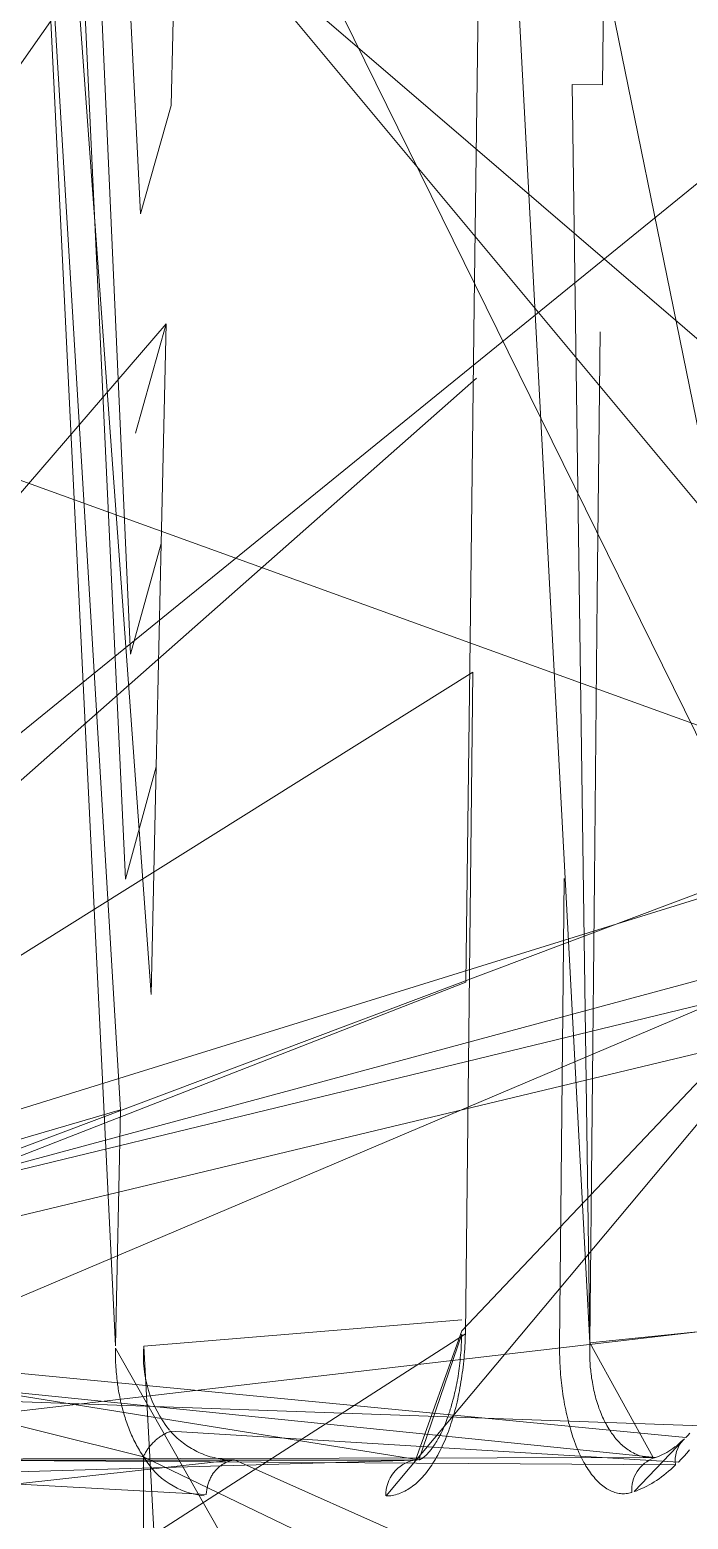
# Model space of a CAD drawing. Header units: millimetres. Extents: x 521 to 148073, y -17811 to 32040.
# Drawn here: x 59581.73 to 59587.34, y 10094.37 to 10107.07 of the extents above; entities that cross this region are included whole.
import ezdxf

# ---------------------------------------------------------------- set-up
doc = ezdxf.new("R2010")
doc.units = ezdxf.units.MM
doc.layers.add('Datové rozvody', color=6, linetype='Continuous')
doc.layers.add('PDF_Geometrie', color=7, linetype='Continuous', true_color=0xbdbdbd)

# ---------------------------------------------------------------- blocks, each defined once
blk = doc.blocks.new('projektor')
at = {"layer": 'PDF_Geometrie', "lineweight": 13}
for points in [[(86292.779, 15266.061), (86292.511, 15261.25), (86292.52, 15261.25), (86292.529, 15261.249), (86292.538, 15261.248), (86292.547, 15261.246), (86292.557, 15261.244), (86292.566, 15261.243), (86292.574, 15261.241), (86292.584, 15261.239), (86292.592, 15261.236), (86292.601, 15261.234), (86292.61, 15261.231), (86292.618, 15261.228), (86292.626, 15261.225), (86292.634, 15261.221), (86292.643, 15261.218), (86292.65, 15261.214), (86292.659, 15261.21), (86292.666, 15261.206), (86292.674, 15261.201), (86292.681, 15261.197), (86292.689, 15261.192), (86292.695, 15261.186), (86292.702, 15261.18), (86292.709, 15261.175), (86292.716, 15261.169), (86292.721, 15261.164), (86292.728, 15261.158), (86292.734, 15261.152), (86292.739, 15261.146), (86292.745, 15261.139), (86292.75, 15261.133), (86292.755, 15261.125), (86292.76, 15261.119), (86292.764, 15261.112), (86292.768, 15261.105), (86292.772, 15261.098), (86292.776, 15261.091), (86292.78, 15261.084), (86292.782, 15261.076), (86292.786, 15261.068), (86292.789, 15261.061), (86292.791, 15261.053), (86292.793, 15261.045), (86292.795, 15261.038), (86292.797, 15261.03), (86292.798, 15261.022), (86292.799, 15261.015), (86292.51, 15263.641)], [(86292.498, 15269.817), (86292.498, 15269.722), (86292.798, 15259.515), (86293.871, 15259.131), (86298.531, 15254.713), (86292.5, 15259.759)], [(86293.846, 15259.101), (86299.337, 15259.038), (86292.572, 15269.833), (86296.763, 15259.097), (86299.605, 15259.062), (86302.377, 15259.028), (86305.082, 15258.993), (86307.719, 15258.959), (86310.288, 15258.924), (86312.789, 15258.89), (86315.222, 15258.855), (86318.096, 15258.812)], [(86293.671, 15268.689), (86293.721, 15268.688), (86292.638, 15269.832), (86302.225, 15261.582), (86301.32, 15261.836)], [(86289.855, 15269.546), (86292.498, 15269.515), (86301.776, 15259.008)], [(86300.97, 15269.556), (86303.364, 15269.523), (86298.005, 15254.717)], [(86292.5, 15259.759), (86292.501, 15259.746), (86292.502, 15259.733), (86292.502, 15259.72), (86292.505, 15259.706), (86292.507, 15259.694), (86292.51, 15259.681), (86292.514, 15259.668), (86292.517, 15259.654), (86292.523, 15259.642), (86292.528, 15259.629), (86292.533, 15259.616), (86292.54, 15259.604), (86292.547, 15259.59), (86292.554, 15259.578), (86292.562, 15259.566), (86292.57, 15259.553), (86292.58, 15259.541), (86292.589, 15259.528), (86292.598, 15259.516), (86292.61, 15259.504), (86292.62, 15259.493), (86292.632, 15259.481), (86292.644, 15259.469), (86292.656, 15259.457), (86292.669, 15259.446), (86292.682, 15259.435), (86292.696, 15259.424), (86292.711, 15259.412), (86292.725, 15259.401), (86292.741, 15259.391), (86292.756, 15259.38), (86292.772, 15259.37), (86292.789, 15259.359), (86292.805, 15259.349), (86292.822, 15259.34), (86292.839, 15259.33), (86292.858, 15259.321), (86292.876, 15259.311), (86292.894, 15259.301), (86292.913, 15259.293), (86292.932, 15259.284), (86292.952, 15259.275), (86292.972, 15259.267), (86292.993, 15259.259), (86293.012, 15259.251), (86293.033, 15259.242), (86293.055, 15259.235), (86293.076, 15259.228), (86293.098, 15259.221), (86293.12, 15259.214), (86293.141, 15259.207), (86293.164, 15259.2), (86293.186, 15259.194), (86293.209, 15259.188), (86293.233, 15259.181), (86293.255, 15259.176), (86293.278, 15259.17), (86293.303, 15259.165), (86293.326, 15259.16), (86293.35, 15259.155), (86293.373, 15259.15), (86293.398, 15259.146), (86293.422, 15259.142), (86293.446, 15259.138), (86293.471, 15259.134), (86293.496, 15259.13), (86293.52, 15259.127), (86293.545, 15259.123), (86293.57, 15259.12), (86293.595, 15259.117), (86293.62, 15259.115), (86293.645, 15259.112), (86293.669, 15259.11), (86293.695, 15259.108), (86293.721, 15259.107), (86293.746, 15259.105), (86293.771, 15259.104), (86293.796, 15259.103), (86293.821, 15259.102), (86293.846, 15259.101), (86287.215, 15269.399)], [(86296.931, 15256.277), (86304.142, 15256.252), (86293.629, 15269.192)], [(86295.274, 15269.173), (86293.725, 15269.192), (86298.217, 15254.715)], [(86296.862, 15269.152), (86295.274, 15269.173), (86309.93, 15258.903)], [(86293.756, 15268.917), (86293.72, 15268.918), (86297.161, 15254.736)], [(86293.77, 15258.069), (86293.868, 15257.127), (86292.498, 15268.845)], [(86297.3, 15254.732), (86297.438, 15254.728), (86293.671, 15268.689)], [(86295.705, 15261.962), (86293.747, 15262.003), (86307.802, 15262.689), (86295.705, 15261.962), (86293.735, 15268.689)], [(86298.217, 15254.715), (86298.427, 15254.713), (86293.712, 15267.239), (86293.695, 15268.465)], [(86293.405, 15267.628), (86293.452, 15267.625), (86292.868, 15251.12)], [(86297.442, 15250.92), (86297.674, 15250.917), (86293.759, 15267.239)], [(86286.4, 15257.844), (86293.726, 15262.004), (86293.707, 15262.004), (86293.686, 15262.004), (86293.665, 15262.003), (86293.646, 15262.003), (86293.626, 15262.002), (86293.606, 15262.002), (86293.587, 15262.001), (86293.568, 15262), (86293.549, 15261.998), (86293.531, 15261.997), (86293.512, 15261.995), (86293.494, 15261.993), (86293.476, 15261.991), (86293.458, 15261.989), (86293.441, 15261.987), (86293.423, 15261.985), (86293.406, 15261.982), (86293.389, 15261.98), (86293.372, 15261.977), (86293.355, 15261.974), (86293.338, 15261.971), (86293.322, 15261.968), (86293.306, 15261.965), (86293.29, 15261.961), (86293.274, 15261.958), (86293.258, 15261.953), (86293.242, 15261.949), (86293.226, 15261.946), (86293.211, 15261.941), (86293.195, 15261.937), (86293.181, 15261.933), (86293.165, 15261.929), (86293.15, 15261.924), (86293.135, 15261.919), (86293.12, 15261.914), (86293.106, 15261.909), (86293.091, 15261.904), (86293.077, 15261.899), (86293.062, 15261.893), (86293.047, 15261.887), (86293.033, 15261.881), (86293.019, 15261.875), (86293.005, 15261.869), (86292.99, 15261.863), (86292.977, 15261.856), (86292.963, 15261.85), (86292.948, 15261.843), (86292.935, 15261.835), (86292.92, 15261.828), (86292.907, 15261.82), (86292.893, 15261.813), (86292.88, 15261.805), (86292.866, 15261.797), (86292.853, 15261.788), (86292.839, 15261.78), (86292.826, 15261.77), (86293.843, 15265.856)], [(86293.82, 15265.842), (86292.8, 15259.488)], [(86292.826, 15261.77), (86292.833, 15261.767), (86292.84, 15261.764), (86292.848, 15261.76), (86292.855, 15261.757), (86292.862, 15261.753), (86292.869, 15261.749), (86292.876, 15261.744), (86292.884, 15261.74), (86292.89, 15261.735), (86292.897, 15261.73), (86292.905, 15261.725), (86292.911, 15261.72), (86292.918, 15261.713), (86292.925, 15261.708), (86292.93, 15261.702), (86292.937, 15261.696), (86292.944, 15261.69), (86292.95, 15261.683), (86292.955, 15261.677), (86292.963, 15261.67), (86292.968, 15261.664), (86292.973, 15261.656), (86292.979, 15261.649), (86292.985, 15261.641), (86292.99, 15261.634), (86292.995, 15261.627), (86293, 15261.619), (86293.005, 15261.612), (86293.009, 15261.604), (86293.014, 15261.595), (86293.018, 15261.588), (86293.023, 15261.58), (86293.027, 15261.572), (86293.03, 15261.564), (86293.033, 15261.556), (86293.037, 15261.548), (86292.781, 15257.335), (86292.805, 15257.312), (86292.83, 15257.288), (86292.856, 15257.265), (86292.884, 15257.243)], [(86296.923, 15256.259), (86292.761, 15266.071)], [(86293.812, 15265.856), (86292.986, 15257.273), (86293.003, 15257.256), (86293.022, 15257.24)], [(86312.101, 15264.928), (86310.088, 15264.967), (86297.79, 15254.72)], [(86292.817, 15257.53), (86292.822, 15257.517), (86292.828, 15257.5), (86292.835, 15257.483), (86292.843, 15257.465), (86292.852, 15257.448), (86292.862, 15257.431), (86292.872, 15257.413), (86292.883, 15257.396), (86292.894, 15257.38), (86292.907, 15257.363), (86292.92, 15257.346), (86292.934, 15257.33), (86292.948, 15257.314), (86292.963, 15257.298), (86292.974, 15257.285), (86292.536, 15257.701), (86292.544, 15257.68), (86292.553, 15257.659), (86292.561, 15257.638), (86292.571, 15257.618), (86292.581, 15257.597), (86292.592, 15257.576), (86292.603, 15257.556), (86292.616, 15257.536), (86292.629, 15257.515), (86292.643, 15257.495), (86292.658, 15257.476), (86292.673, 15257.455), (86292.688, 15257.436), (86292.705, 15257.417), (86292.721, 15257.397), (86292.739, 15257.378), (86292.758, 15257.359), (86292.798, 15263.374)], [(86292.802, 15259.481), (86292.798, 15259.515), (86292.798, 15263.393)], [(86309.983, 15263.102), (86309.982, 15262.677), (86296.978, 15256.277), (86309.97, 15258.928), (86293.77, 15258.069)], [(86298.55, 15261.665), (86296.662, 15261.706), (86309.605, 15262.65)], [(86300.402, 15261.623), (86298.55, 15261.665), (86297.617, 15261.92), (86312.071, 15262.594)], [(86302.225, 15261.582), (86300.402, 15261.623), (86299.486, 15261.878), (86314.295, 15262.543)], [(86305.816, 15261.499), (86304.037, 15261.54), (86303.138, 15261.795), (86316.948, 15262.481)], [(86286.4, 15261.369), (86293.742, 15261.768)], [(86290.949, 15261.77), (86292.826, 15261.77), (86286.4, 15248.451), (86286.942, 15250.267)], [(86293.742, 15261.768), (86293.961, 15259.13)], [(86296.5, 15250.94), (86296.738, 15250.934), (86305.816, 15261.499), (86307.654, 15261.69)], [(86293.037, 15261.548), (86293.025, 15261.536), (86293.013, 15261.525), (86293.002, 15261.514), (86292.99, 15261.502), (86292.98, 15261.491), (86292.969, 15261.478), (86292.958, 15261.465), (86292.948, 15261.453), (86292.938, 15261.44), (86292.929, 15261.427), (86292.919, 15261.413), (86292.91, 15261.399), (86292.901, 15261.386), (86292.893, 15261.372), (86292.885, 15261.357), (86292.876, 15261.342), (86292.868, 15261.328), (86292.862, 15261.313), (86292.854, 15261.297), (86292.849, 15261.282), (86292.842, 15261.266), (86292.837, 15261.251), (86292.831, 15261.234), (86292.826, 15261.218), (86292.822, 15261.202), (86292.818, 15261.185), (86292.813, 15261.168), (86292.81, 15261.152), (86292.807, 15261.135), (86292.805, 15261.118), (86292.803, 15261.101), (86292.801, 15261.084), (86292.8, 15261.066), (86292.799, 15261.049), (86292.799, 15261.032), (86292.799, 15261.015), (86287.047, 15248.123)], [(86297.623, 15258.283), (86293.748, 15258.321), (86293.724, 15258.32), (86293.7, 15258.32), (86293.676, 15258.32), (86293.652, 15258.319), (86293.628, 15258.318), (86293.603, 15258.317), (86293.58, 15258.316), (86293.556, 15258.315), (86293.533, 15258.313), (86293.509, 15258.311), (86293.486, 15258.309), (86293.462, 15258.307), (86293.439, 15258.305), (86293.416, 15258.302), (86293.393, 15258.298), (86293.369, 15258.295), (86293.347, 15258.292), (86293.324, 15258.289), (86293.302, 15258.285), (86293.28, 15258.282), (86293.258, 15258.278), (86293.236, 15258.274), (86293.214, 15258.269), (86293.192, 15258.265), (86293.172, 15258.26), (86293.15, 15258.255), (86293.129, 15258.25), (86293.108, 15258.245), (86293.088, 15258.239), (86293.068, 15258.233), (86293.047, 15258.227), (86293.028, 15258.221), (86293.007, 15258.215), (86292.988, 15258.209), (86292.969, 15258.202), (86292.951, 15258.196), (86292.931, 15258.189), (86292.914, 15258.182), (86292.895, 15258.174), (86292.878, 15258.166), (86292.86, 15258.159), (86292.843, 15258.151), (86292.827, 15258.143), (86292.81, 15258.135), (86292.794, 15258.127), (86292.778, 15258.118), (86292.763, 15258.109), (86292.748, 15258.101), (86292.733, 15258.092), (86292.719, 15258.083), (86292.706, 15258.073), (86292.692, 15258.063), (86292.679, 15258.054), (86292.666, 15258.044), (86292.655, 15258.034), (86292.643, 15258.025), (86292.632, 15258.015), (86292.621, 15258.003), (86292.611, 15257.993), (86292.601, 15257.983), (86292.592, 15257.973), (86292.584, 15257.962), (86292.575, 15257.951), (86292.568, 15257.94), (86292.56, 15257.929), (86292.554, 15257.918), (86292.547, 15257.907), (86292.542, 15257.896), (86292.537, 15257.884), (86292.533, 15257.873), (86292.529, 15257.861), (86292.526, 15257.85), (86292.524, 15257.839), (86292.521, 15257.826), (86292.52, 15257.815), (86292.518, 15257.803), (86292.518, 15257.792), (86292.519, 15257.781), (86292.52, 15257.768), (86292.521, 15257.757), (86292.524, 15257.745), (86292.526, 15257.734), (86292.529, 15257.722)], [(86297.621, 15258.03), (86293.77, 15258.069), (86304.212, 15258.216), (86304.209, 15257.963), (86307.048, 15257.932), (86308.793, 15258.168), (86309.62, 15257.905), (86311.953, 15258.135), (86311.95, 15257.879), (86314.724, 15258.104), (86314.061, 15257.856), (86316.578, 15257.827)], [(86299.966, 15258.007), (86297.621, 15258.03)], [(86302.159, 15257.984), (86299.966, 15258.007)]]:
    blk.add_lwpolyline(points, dxfattribs=at)
for points in [[(86293.814, 15268.687), (86293.795, 15268.916), (86292.796, 15268.827), (86293.789, 15268.19), (86292.796, 15268.024), (86292.819, 15257.525), (86293.778, 15266.969)], [(86292.8, 15259.488), (86292.8, 15259.487), (86292.8, 15259.486), (86292.8, 15259.485), (86292.801, 15259.484), (86292.801, 15259.482), (86292.802, 15259.48), (86292.803, 15259.477), (86292.804, 15259.474), (86292.806, 15259.471), (86292.807, 15259.468), (86292.809, 15259.464), (86292.812, 15259.46), (86292.815, 15259.456), (86292.818, 15259.452), (86292.822, 15259.447), (86292.825, 15259.442), (86292.83, 15259.437), (86292.834, 15259.432), (86292.839, 15259.427), (86292.845, 15259.421), (86292.851, 15259.414), (86292.858, 15259.409), (86292.864, 15259.403), (86292.871, 15259.397), (86292.879, 15259.391), (86292.886, 15259.385), (86292.894, 15259.378), (86292.904, 15259.372), (86292.913, 15259.366), (86292.922, 15259.359), (86292.932, 15259.352), (86292.943, 15259.346), (86292.954, 15259.339), (86292.966, 15259.333), (86292.977, 15259.326), (86292.989, 15259.319), (86293.002, 15259.313), (86293.015, 15259.306), (86293.028, 15259.299), (86293.042, 15259.292), (86293.057, 15259.286), (86293.071, 15259.28), (86293.086, 15259.274), (86293.102, 15259.267), (86293.117, 15259.261), (86293.134, 15259.255), (86293.15, 15259.249), (86293.167, 15259.242), (86293.184, 15259.237), (86293.202, 15259.231), (86293.219, 15259.226), (86293.237, 15259.22), (86293.256, 15259.215), (86293.274, 15259.21), (86293.294, 15259.205), (86293.312, 15259.2), (86293.332, 15259.195), (86293.352, 15259.191), (86293.371, 15259.186), (86293.391, 15259.181), (86293.412, 15259.177), (86293.432, 15259.173), (86293.453, 15259.169), (86293.474, 15259.165), (86293.495, 15259.162), (86293.516, 15259.159), (86293.538, 15259.156), (86293.559, 15259.153), (86293.58, 15259.15), (86293.602, 15259.147), (86293.624, 15259.145), (86293.646, 15259.143), (86293.667, 15259.141), (86293.689, 15259.139), (86293.711, 15259.137), (86293.733, 15259.136), (86293.755, 15259.135), (86293.777, 15259.134), (86293.799, 15259.133), (86293.821, 15259.132), (86293.843, 15259.131)], [(86293.77, 15258.069), (86293.751, 15258.069), (86293.733, 15258.07), (86293.714, 15258.07), (86293.695, 15258.07), (86293.677, 15258.07), (86293.659, 15258.069), (86293.641, 15258.069), (86293.622, 15258.068), (86293.603, 15258.067), (86293.585, 15258.066), (86293.567, 15258.065), (86293.548, 15258.062), (86293.531, 15258.06), (86293.513, 15258.058), (86293.495, 15258.056), (86293.477, 15258.054), (86293.46, 15258.051), (86293.442, 15258.048), (86293.425, 15258.045), (86293.408, 15258.042), (86293.391, 15258.039), (86293.374, 15258.035), (86293.358, 15258.031), (86293.341, 15258.027), (86293.324, 15258.023), (86293.307, 15258.019), (86293.292, 15258.014), (86293.276, 15258.009), (86293.26, 15258.003), (86293.244, 15257.998), (86293.228, 15257.993), (86293.213, 15257.987), (86293.198, 15257.981), (86293.183, 15257.975), (86293.168, 15257.969), (86293.154, 15257.963), (86293.14, 15257.956), (86293.125, 15257.949), (86293.111, 15257.941), (86293.098, 15257.934), (86293.085, 15257.927), (86293.071, 15257.92), (86293.058, 15257.912), (86293.045, 15257.904), (86293.033, 15257.896), (86293.021, 15257.888), (86293.009, 15257.878), (86292.998, 15257.87), (86292.986, 15257.861), (86292.975, 15257.852), (86292.964, 15257.843), (86292.954, 15257.834), (86292.944, 15257.823), (86292.934, 15257.814), (86292.925, 15257.804), (86292.915, 15257.794), (86292.907, 15257.784), (86292.899, 15257.774), (86292.89, 15257.762), (86292.883, 15257.752), (86292.876, 15257.741), (86292.869, 15257.731), (86292.863, 15257.72), (86292.857, 15257.708), (86292.851, 15257.697), (86292.846, 15257.686), (86292.841, 15257.674), (86292.837, 15257.663), (86292.833, 15257.652), (86292.829, 15257.639), (86292.826, 15257.628), (86292.824, 15257.616), (86292.822, 15257.604), (86292.82, 15257.591), (86292.819, 15257.579), (86292.818, 15257.568), (86292.818, 15257.555), (86292.818, 15257.544)]]:
    blk.add_lwpolyline(points, close=True, dxfattribs=at)
for centre, radius, start, end in [((86293.153, 15261.204), 0.654, 119.9811, 174.5016), ((86293.661, 15260.79), 0.982, 85.2743, 128.7308), ((86292.51, 15259.466), 0.294, 11.309, 91.9461), ((86292.55, 15257.44), 0.282, 19.5278, 94.2247), ((86292.792, 15257.103), 0.258, 47.6056, 97.6386)]:
    blk.add_arc(centre, radius, start, end, dxfattribs=at)

msp = doc.modelspace()

# ---------------------------------------------------------------- block references
at = {"layer": 'Datové rozvody', "xscale": 1.027900945623324, "yscale": 1.027900945623324, "zscale": 1.027900945623324, "rotation": 90.00000000000024}
msp.add_blockref('projektor', (75270.286, -78605.574), dxfattribs=at)

doc.saveas('drawing.dxf')
